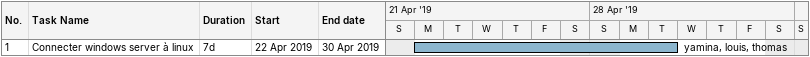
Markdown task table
| ID | Task | Duration | Start | Finish | Resources |
|---|---|---|---|---|---|
| 1 | Connecter windows server à linux | 7d | 2019-04-22 | 2019-04-30 | yamina, louis, thomas |
